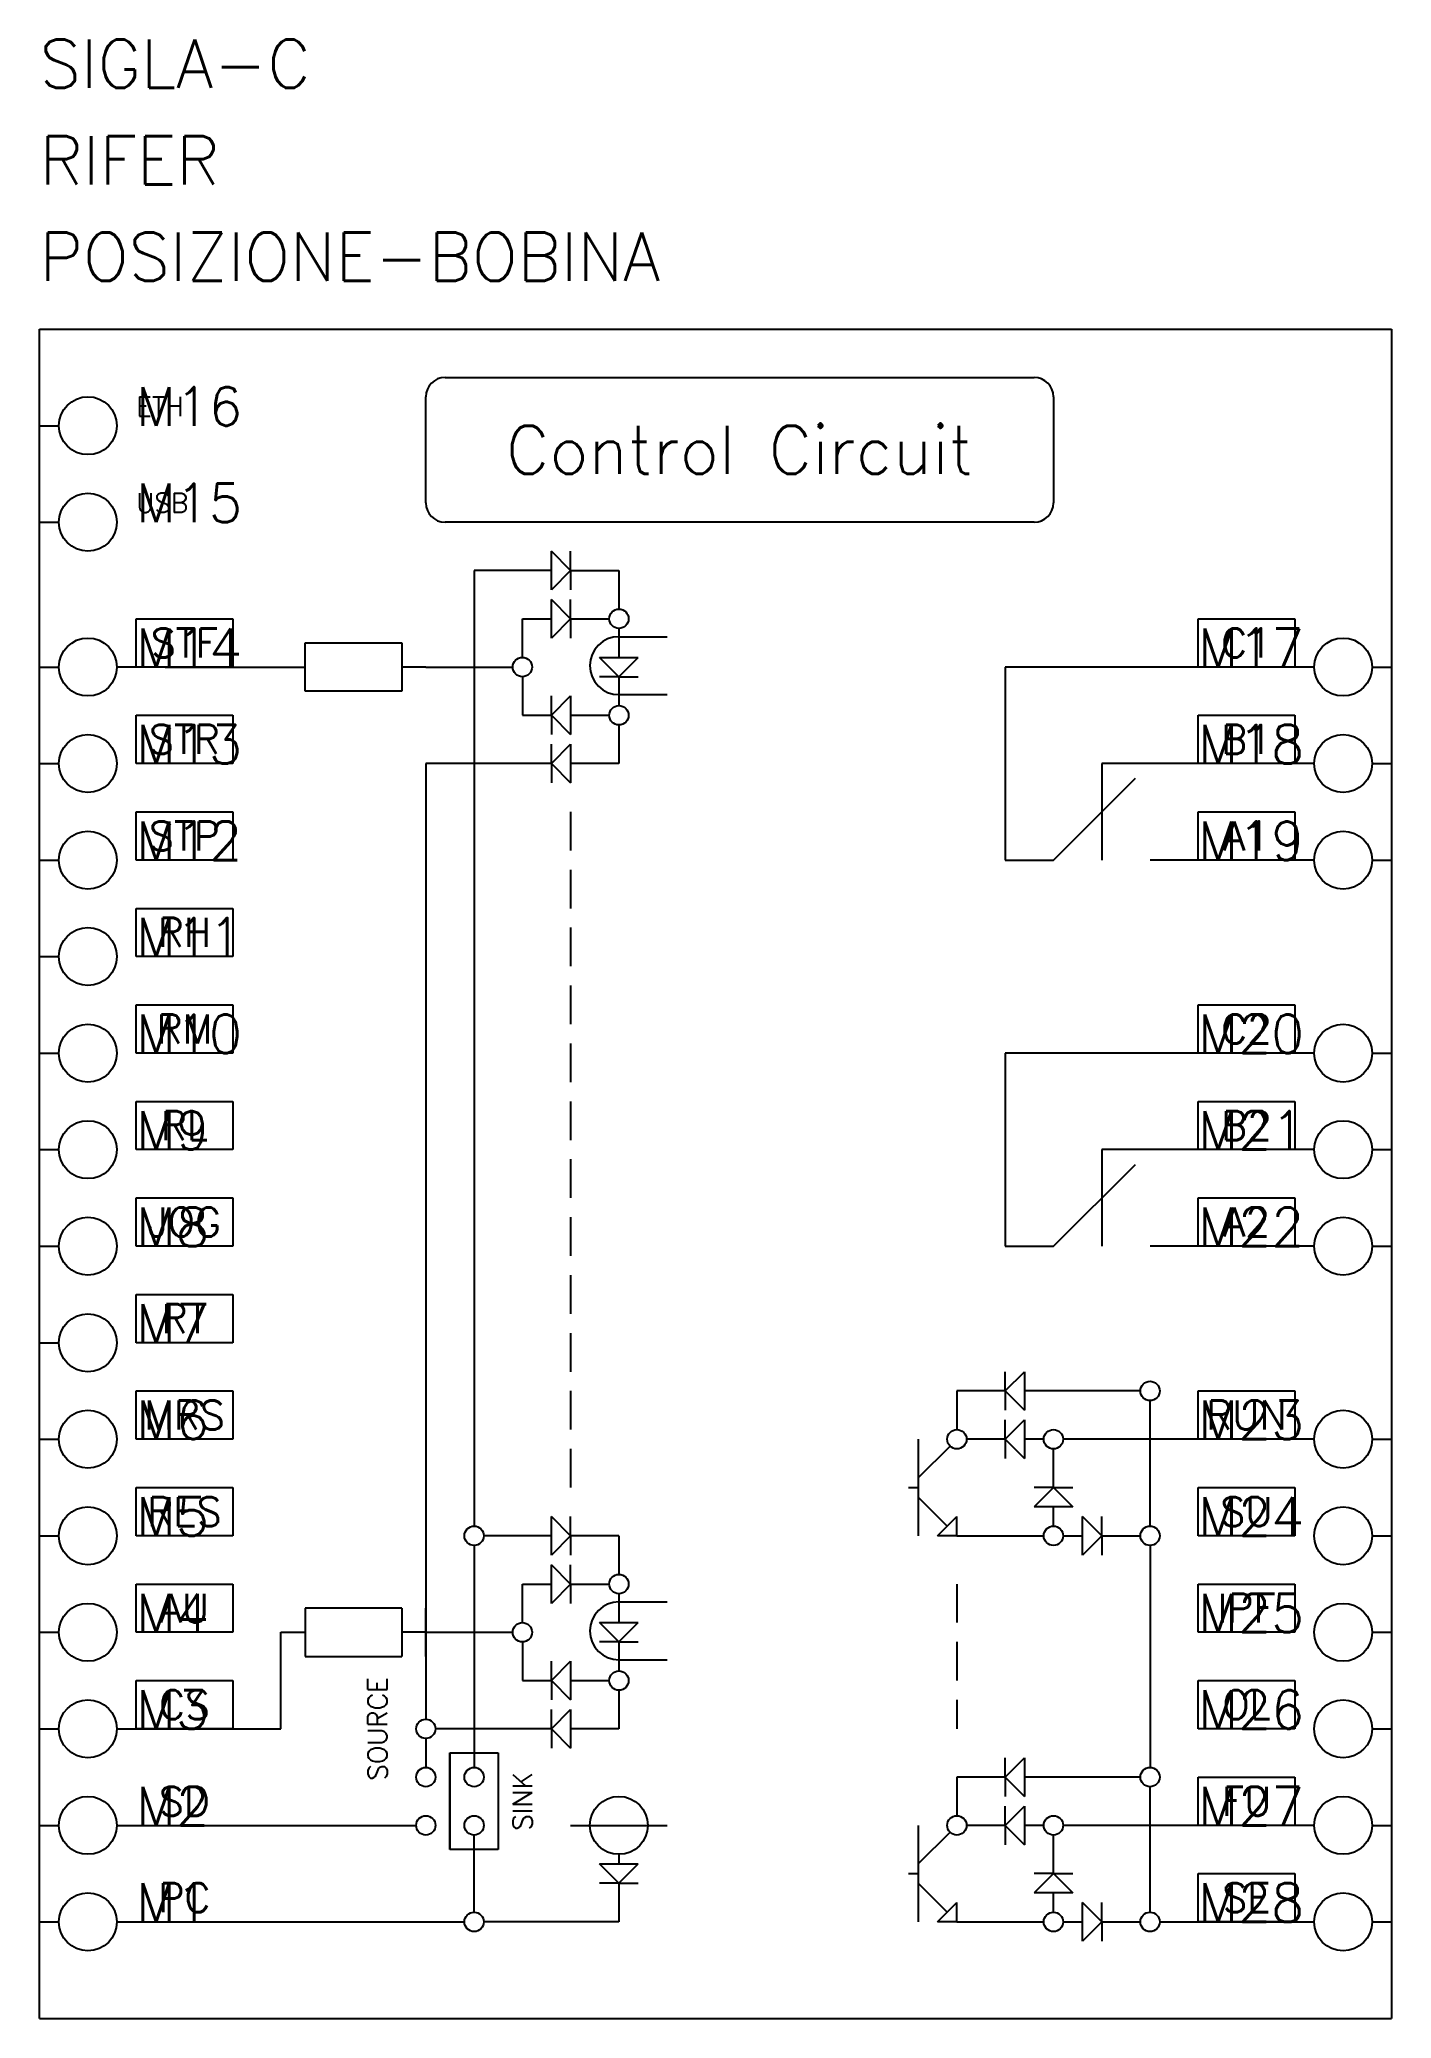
# Model space of a CAD drawing. Extents: x 0 to 70, y 0 to 102.
import ezdxf

# ---------------------------------------------------------------- set-up
doc = ezdxf.new("R2010")
doc.units = 0
doc.header["$LTSCALE"] = 4
doc.linetypes.add('CONTINUA', pattern=[0])
doc.linetypes.add('DASHED', pattern=[0.75, 0.5, -0.25])
doc.layers.get('0').update_dxf_attribs({"linetype": 'CONTINUOUS'})
doc.styles.get("Standard").update_dxf_attribs({"font": 'romans.shx'})

msp = doc.modelspace()

# ---------------------------------------------------------------- linework, layer by layer
at = {"linetype": 'CONTINUA'}
for p, q in [((0, 0), (0, 87.5)), ((0, 87.5), (70, 87.5)), ((70, 87.5), (70, 0)), ((21, 85), (51.5, 85)), ((20, 78.5), (20, 84)), ((52.5, 84), (52.5, 78.5)), ((0, 82.5), (1, 82.5)), ((0, 77.5), (1, 77.5)), ((51.5, 77.5), (21, 77.5)), ((26.5, 74), (26.5, 76)), ((27.5, 75), (26.5, 76)), ((27.5, 75), (27.5, 76)), ((26.5, 75), (22.5, 75)), ((22.5, 75), (22.5, 62.5)), ((27.5, 75), (26.5, 74)), ((27.5, 75), (27.5, 74)), ((27.5, 75), (30, 75)), ((30, 75), (30, 73)), ((26.5, 71.5), (26.5, 73.5)), ((27.5, 72.5), (26.5, 73.5)), ((27.5, 72.5), (27.5, 73.5)), ((5, 70), (5, 72.5)), ((5, 72.5), (10, 72.5)), ((10, 72.5), (10, 70)), ((25, 70.5), (25, 72.5)), ((25, 72.5), (26.5, 72.5)), ((27.5, 72.5), (26.5, 71.5)), ((27.5, 72.5), (29.5, 72.5)), ((27.5, 72.5), (27.5, 71.5)), ((30, 72), (30, 70.5)), ((60, 70), (60, 72.5)), ((60, 72.5), (65, 72.5)), ((65, 72.5), (65, 70)), ((13.75, 68.75), (13.75, 71.25)), ((13.75, 71.25), (18.75, 71.25)), ((18.75, 71.25), (18.75, 68.75)), ((30, 71.57), (32.5, 71.57)), ((0, 70), (1, 70)), ((5, 70), (4, 70)), ((10, 70), (5, 70)), ((6.5, 70), (13.75, 70)), ((20, 70), (18.75, 70)), ((20, 70), (22.5, 70)), ((22.5, 70), (24.5, 70)), ((29, 70.5), (31, 70.5)), ((30, 69.5), (29, 70.5)), ((30, 69.5), (31, 70.5)), ((66, 70), (50, 70)), ((50, 70), (50, 60)), ((65, 70), (60, 70)), ((69, 70), (70, 70)), ((18.75, 68.75), (13.75, 68.75)), ((25, 69.5), (25, 67.5)), ((30, 69.5), (29, 69.5)), ((30, 69.5), (30, 68)), ((30, 69.5), (31, 69.5)), ((26.5, 67.5), (27.5, 68.5)), ((26.5, 67.5), (26.5, 68.5)), ((27.5, 68.5), (27.5, 66.5)), ((30, 68.57), (32.5, 68.57)), ((5, 65), (5, 67.5)), ((5, 67.5), (10, 67.5)), ((10, 67.5), (10, 65)), ((25, 67.5), (26.5, 67.5)), ((26.5, 67.5), (27.5, 66.5)), ((26.5, 67.5), (26.5, 66.5)), ((27.5, 67.5), (29.5, 67.5)), ((30, 67), (30, 65)), ((60, 65), (60, 67.5)), ((60, 67.5), (65, 67.5)), ((65, 67.5), (65, 65)), ((26.5, 65), (27.5, 66)), ((26.5, 65), (26.5, 66)), ((27.5, 66), (27.5, 64)), ((0, 65), (1, 65)), ((10, 65), (5, 65)), ((22.5, 65), (20, 65)), ((20, 65), (20, 62.5)), ((26.5, 65), (22.5, 65)), ((26.5, 65), (27.5, 64)), ((26.5, 65), (26.5, 64)), ((30, 65), (27.5, 65)), ((66, 65), (55, 65)), ((55, 65), (55, 62.5)), ((65, 65), (60, 65)), ((69, 65), (70, 65)), ((52.5, 60), (56.74, 64.24)), ((5, 60), (5, 62.5)), ((5, 62.5), (10, 62.5)), ((10, 62.5), (10, 60)), ((20, 62.5), (20, 15.5)), ((22.5, 62.5), (22.5, 25.5)), ((55, 62.5), (55, 60)), ((60, 60), (60, 62.5)), ((60, 62.5), (65, 62.5)), ((65, 62.5), (65, 60)), ((0, 60), (1, 60)), ((10, 60), (5, 60)), ((50, 60), (52.5, 60)), ((66, 60), (57.5, 60)), ((65, 60), (60, 60)), ((69, 60), (70, 60)), ((5, 55), (5, 57.5)), ((5, 57.5), (10, 57.5)), ((10, 57.5), (10, 55)), ((0, 55), (1, 55)), ((10, 55), (5, 55)), ((5, 50), (5, 52.5)), ((5, 52.5), (10, 52.5)), ((10, 52.5), (10, 50)), ((60, 50), (60, 52.5)), ((60, 52.5), (65, 52.5)), ((65, 52.5), (65, 50)), ((0, 50), (1, 50)), ((10, 50), (5, 50)), ((66, 50), (50, 50)), ((50, 50), (50, 40)), ((65, 50), (60, 50)), ((69, 50), (70, 50)), ((5, 45), (5, 47.5)), ((5, 47.5), (10, 47.5)), ((10, 47.5), (10, 45)), ((60, 45), (60, 47.5)), ((60, 47.5), (65, 47.5)), ((65, 47.5), (65, 45)), ((0, 45), (1, 45)), ((10, 45), (5, 45)), ((52.5, 40), (56.74, 44.24)), ((66, 45), (55, 45)), ((55, 45), (55, 42.5)), ((65, 45), (60, 45)), ((69, 45), (70, 45)), ((5, 40), (5, 42.5)), ((5, 42.5), (10, 42.5)), ((10, 42.5), (10, 40)), ((55, 42.5), (55, 40)), ((60, 40), (60, 42.5)), ((60, 42.5), (65, 42.5)), ((65, 42.5), (65, 40)), ((0, 40), (1, 40)), ((10, 40), (5, 40)), ((50, 40), (52.5, 40)), ((66, 40), (57.5, 40)), ((65, 40), (60, 40)), ((69, 40), (70, 40)), ((5, 35), (5, 37.5)), ((5, 37.5), (10, 37.5)), ((10, 37.5), (10, 35)), ((0, 35), (1, 35)), ((10, 35), (5, 35)), ((50, 32.5), (51, 33.5)), ((50, 32.5), (50, 33.5)), ((51, 33.5), (51, 31.5)), ((5, 30), (5, 32.5)), ((5, 32.5), (10, 32.5)), ((10, 32.5), (10, 30)), ((50, 32.5), (47.5, 32.5)), ((47.5, 32.5), (47.5, 30.5)), ((50, 32.5), (51, 31.5)), ((50, 32.5), (50, 31.5)), ((57, 32.5), (51, 32.5)), ((57.5, 30), (57.5, 32)), ((60, 30), (60, 32.5)), ((60, 32.5), (65, 32.5)), ((65, 32.5), (65, 30)), ((50, 30), (51, 31)), ((50, 30), (50, 31)), ((51, 31), (51, 29)), ((0, 30), (1, 30)), ((10, 30), (5, 30)), ((45.5, 30), (45.5, 25)), ((50, 30), (48, 30)), ((50, 30), (51, 29)), ((50, 30), (50, 29)), ((52, 30), (51, 30)), ((66, 30), (53, 30)), ((57.5, 25.5), (57.5, 30)), ((65, 30), (60, 30)), ((69, 30), (70, 30)), ((47.15, 29.65), (45.5, 28)), ((52.5, 27.5), (52.5, 29.5)), ((5, 25), (5, 27.5)), ((5, 27.5), (10, 27.5)), ((10, 27.5), (10, 25)), ((45, 27.5), (45.5, 27.5)), ((47, 25.5), (45.5, 27)), ((52.5, 27.5), (51.5, 26.5)), ((52.5, 27.5), (51.5, 27.5)), ((52.5, 27.5), (53.5, 26.5)), ((52.5, 27.5), (53.5, 27.5)), ((60, 25), (60, 27.5)), ((60, 27.5), (65, 27.5)), ((65, 27.5), (65, 25)), ((26.5, 24), (26.5, 26)), ((27.5, 25), (26.5, 26)), ((27.5, 25), (27.5, 26)), ((46.5, 25), (47.5, 26)), ((47.5, 25), (47.5, 26)), ((53.5, 26.5), (51.5, 26.5)), ((52.5, 25.5), (52.5, 26.5)), ((54, 24), (54, 26)), ((55, 25), (54, 26)), ((55, 25), (55, 26)), ((0, 25), (1, 25)), ((10, 25), (5, 25)), ((26.5, 25), (23, 25)), ((27.5, 25), (26.5, 24)), ((30, 25), (27.5, 25)), ((27.5, 25), (27.5, 24)), ((30, 25), (30, 23)), ((47.5, 25), (46.5, 25)), ((47.5, 25), (50, 25)), ((50, 25), (52, 25)), ((53, 25), (54, 25)), ((55, 25), (54, 24)), ((55, 25), (57, 25)), ((55, 25), (55, 24)), ((65, 25), (60, 25)), ((69, 25), (70, 25)), ((22.5, 24.5), (22.5, 13)), ((57.5, 24.5), (57.5, 13)), ((26.5, 21.5), (26.5, 23.5)), ((27.5, 22.5), (26.5, 23.5)), ((27.5, 22.5), (27.5, 23.5)), ((5, 20), (5, 22.5)), ((5, 22.5), (10, 22.5)), ((10, 22.5), (10, 20)), ((25, 20.5), (25, 22.5)), ((25, 22.5), (26.5, 22.5)), ((27.5, 22.5), (26.5, 21.5)), ((27.5, 22.5), (29.5, 22.5)), ((27.5, 22.5), (27.5, 21.5)), ((30, 22), (30, 20.5)), ((30, 21.57), (32.5, 21.57)), ((60, 20), (60, 22.5)), ((60, 22.5), (65, 22.5)), ((65, 22.5), (65, 20)), ((18.75, 21.25), (13.75, 21.25)), ((13.75, 21.25), (13.75, 18.75)), ((18.75, 21.25), (18.75, 18.75)), ((20, 18.75), (20, 21.25)), ((29, 20.5), (31, 20.5)), ((30, 19.5), (29, 20.5)), ((30, 19.5), (31, 20.5)), ((0, 20), (1, 20)), ((10, 20), (5, 20)), ((12.5, 15), (12.5, 20)), ((12.5, 20), (13.75, 20)), ((20, 20), (18.75, 20)), ((20, 20), (22.5, 20)), ((22.5, 20), (24.5, 20)), ((25, 19.5), (25, 17.5)), ((30, 19.5), (29, 19.5)), ((30, 19.5), (30, 18)), ((30, 19.5), (31, 19.5)), ((65, 20), (60, 20)), ((69, 20), (70, 20)), ((13.75, 18.75), (18.75, 18.75)), ((26.5, 17.5), (27.5, 18.5)), ((26.5, 17.5), (26.5, 18.5)), ((27.5, 18.5), (27.5, 16.5)), ((30, 18.57), (32.5, 18.57)), ((5, 15), (5, 17.5)), ((5, 17.5), (10, 17.5)), ((10, 17.5), (10, 15)), ((25, 17.5), (26.5, 17.5)), ((26.5, 17.5), (27.5, 16.5)), ((26.5, 17.5), (26.5, 16.5)), ((27.5, 17.5), (29.5, 17.5)), ((60, 15), (60, 17.5)), ((60, 17.5), (65, 17.5)), ((65, 17.5), (65, 15)), ((30, 17), (30, 15)), ((26.5, 15), (27.5, 16)), ((26.5, 15), (26.5, 16)), ((27.5, 16), (27.5, 14)), ((0, 15), (1, 15)), ((4, 15), (12.5, 15)), ((10, 15), (5, 15)), ((20, 14.5), (20, 13)), ((22.5, 15), (20.5, 15)), ((26.5, 15), (22.5, 15)), ((26.5, 15), (27.5, 14)), ((26.5, 15), (26.5, 14)), ((30, 15), (27.5, 15)), ((65, 15), (60, 15)), ((69, 15), (70, 15)), ((21.25, 13.75), (23.75, 13.75)), ((21.25, 8.75), (21.25, 13.75)), ((21.25, 13.75), (21.25, 8.75)), ((23.75, 13.75), (23.75, 8.75)), ((50, 12.5), (51, 13.5)), ((50, 12.5), (50, 13.5)), ((51, 13.5), (51, 11.5)), ((50, 12.5), (47.5, 12.5)), ((47.5, 12.5), (47.5, 10.5)), ((50, 12.5), (51, 11.5)), ((50, 12.5), (50, 11.5)), ((57, 12.5), (51, 12.5)), ((60, 10), (60, 12.5)), ((60, 12.5), (65, 12.5)), ((65, 12.5), (65, 10)), ((57.5, 10), (57.5, 12)), ((50, 10), (51, 11)), ((50, 10), (50, 11)), ((51, 11), (51, 9)), ((0, 10), (1, 10)), ((4, 10), (19.5, 10)), ((22.5, 7.5), (22.5, 9.5)), ((27.5, 10), (32.5, 10)), ((45.5, 10), (45.5, 5)), ((47.15, 9.65), (45.5, 8)), ((50, 10), (48, 10)), ((50, 10), (51, 9)), ((50, 10), (50, 9)), ((52, 10), (51, 10)), ((52.5, 7.5), (52.5, 9.5)), ((66, 10), (53, 10)), ((57.5, 5.5), (57.5, 10)), ((65, 10), (60, 10)), ((69, 10), (70, 10)), ((23.75, 8.75), (21.25, 8.75)), ((22.5, 5.5), (22.5, 8.25)), ((30, 8.5), (30, 8)), ((29, 8), (31, 8)), ((30, 7), (29, 8)), ((30, 7), (31, 8)), ((45, 7.5), (45.5, 7.5)), ((52.5, 7.5), (51.5, 6.5)), ((52.5, 7.5), (51.5, 7.5)), ((52.5, 7.5), (53.5, 6.5)), ((52.5, 7.5), (53.5, 7.5)), ((60, 5), (60, 7.5)), ((60, 7.5), (65, 7.5)), ((65, 7.5), (65, 5)), ((30, 7), (29, 7)), ((30, 7), (30, 5)), ((30, 7), (31, 7)), ((47, 5.5), (45.5, 7)), ((53.5, 6.5), (51.5, 6.5)), ((52.5, 5.5), (52.5, 6.5)), ((46.5, 5), (47.5, 6)), ((47.5, 5), (47.5, 6)), ((54, 4), (54, 6)), ((55, 5), (54, 6)), ((55, 5), (55, 6)), ((0, 5), (1, 5)), ((4, 5), (22, 5)), ((30, 5), (23, 5)), ((47.5, 5), (46.5, 5)), ((47.5, 5), (50, 5)), ((50, 5), (52, 5)), ((53, 5), (54, 5)), ((55, 5), (54, 4)), ((55, 5), (57, 5)), ((55, 5), (55, 4)), ((58, 5), (66, 5)), ((65, 5), (60, 5)), ((69, 5), (70, 5)), ((0, 0), (70, 0))]:
    msp.add_line(p, q, dxfattribs=at)
at = {"linetype": 'DASHED'}
for p, q in [((27.5, 62.5), (27.5, 27.5)), ((47.5, 22.5), (47.5, 15))]:
    msp.add_line(p, q, dxfattribs=at)
at = {"linetype": 'CONTINUA'}
for centre, radius in [((2.5, 82.5), 1.5), ((2.5, 77.5), 1.5), ((30, 72.5), 0.5), ((2.5, 70), 1.5), ((67.5, 70), 1.5), ((25, 70), 0.5), ((30, 67.5), 0.5), ((2.5, 65), 1.5), ((67.5, 65), 1.5), ((2.5, 60), 1.5), ((67.5, 60), 1.5), ((2.5, 55), 1.5), ((2.5, 50), 1.5), ((67.5, 50), 1.5), ((2.5, 45), 1.5), ((67.5, 45), 1.5), ((2.5, 40), 1.5), ((67.5, 40), 1.5), ((2.5, 35), 1.5), ((57.5, 32.5), 0.5), ((2.5, 30), 1.5), ((67.5, 30), 1.5), ((47.5, 30), 0.5), ((52.5, 30), 0.5), ((2.5, 25), 1.5), ((67.5, 25), 1.5), ((22.5, 25), 0.5), ((52.5, 25), 0.5), ((57.5, 25), 0.5), ((30, 22.5), 0.5), ((2.5, 20), 1.5), ((25, 20), 0.5), ((67.5, 20), 1.5), ((30, 17.5), 0.5), ((2.5, 15), 1.5), ((67.5, 15), 1.5), ((20, 15), 0.5), ((20, 12.5), 0.5), ((22.5, 12.5), 0.5), ((57.5, 12.5), 0.5), ((2.5, 10), 1.5), ((30, 10), 1.5), ((67.5, 10), 1.5), ((20, 10), 0.5), ((22.5, 10), 0.5), ((47.5, 10), 0.5), ((52.5, 10), 0.5), ((2.5, 5), 1.5), ((67.5, 5), 1.5), ((22.5, 5), 0.5), ((52.5, 5), 0.5), ((57.5, 5), 0.5)]:
    msp.add_circle(centre, radius, dxfattribs=at)
for centre, radius, start, end in [((21, 84), 1, 90, 180), ((51.5, 84), 1, 0, 90), ((21, 78.5), 1, 180, 270), ((51.5, 78.5), 1, 270, 0), ((30, 70.07), 1.5, 90, 270), ((30, 20.07), 1.5, 90, 270)]:
    msp.add_arc(centre, radius, start, end, dxfattribs=at)

# ---------------------------------------------------------------- texts
for s, width, heights, insert, char_height, attachment_point in [('ETH', 5, [0], (5, 84), 1, 1), ('Control Circuit', 32.5, [10], (36.25, 81.25), 2.5, 5), ('USB', 5, [0], (5, 79), 1, 1), ('STF', 5, [2.5], (7.5, 71.25), 1.5, 5), ('C1', 5, [2.5], (62.5, 71.25), 1.5, 5), ('STR', 5, [2.5], (7.5, 66.25), 1.5, 5), ('B1', 5, [2.5], (62.5, 66.25), 1.5, 5), ('STP', 5, [2.5], (7.5, 61.25), 1.5, 5), ('A1', 5, [2.5], (62.5, 61.25), 1.5, 5), ('RH', 5, [2.5], (7.5, 56.25), 1.5, 5), ('RM', 5, [2.5], (7.5, 51.25), 1.5, 5), ('C2', 5, [2.5], (62.5, 51.25), 1.5, 5), ('RL', 5, [2.5], (7.5, 46.25), 1.5, 5), ('B2', 5, [2.5], (62.5, 46.25), 1.5, 5), ('JOG', 5, [2.5], (7.5, 41.25), 1.5, 5), ('A2', 5, [2.5], (62.5, 41.25), 1.5, 5), ('RT', 5, [2.5], (7.5, 36.25), 1.5, 5), ('MRS', 5, [2.5], (7.5, 31.25), 1.5, 5), ('RUN', 5, [2.5], (62.5, 31.25), 1.5, 5), ('RES', 5, [2.5], (7.5, 26.25), 1.5, 5), ('SU', 5, [2.5], (62.5, 26.25), 1.5, 5), ('AU', 5, [2.5], (7.5, 21.25), 1.5, 5), ('IPF', 5, [2.5], (62.5, 21.25), 1.5, 5), ('CS', 5, [2.5], (7.5, 16.25), 1.5, 5), ('OL', 5, [2.5], (62.5, 16.25), 1.5, 5), ('SD', 5, [2.5], (7.5, 11.25), 1.5, 5), ('FU', 5, [2.5], (62.5, 11.25), 1.5, 5), ('PC', 5, [2.5], (7.5, 6.25), 1.5, 5), ('SE', 5, [2.5], (62.5, 6.25), 1.5, 5)]:
    msp.add_mtext_dynamic_manual_height_columns(s, width=width, gutter_width=1, heights=heights, dxfattribs=dict(at, insert=insert, char_height=char_height, attachment_point=attachment_point))
at = {"linetype": 'CONTINUA', "char_height": 1, "attachment_point": 5, "rotation": 90}
for s, insert in [('SOURCE', (17.5, 15)), ('SINK', (25, 11.25))]:
    msp.add_mtext_dynamic_manual_height_columns(s, width=5, gutter_width=1, heights=[2.5], dxfattribs=dict(at, insert=insert))
at = {"color": 3, "linetype": 'CONTINUA'}
for tag, p, s, flags in [('SIGLA-C', (0, 100), 'SIGLA ?', 9), ('RIFER', (0, 95), 'RIFER ?', 8)]:
    msp.add_attdef(tag, p, s, height=2.5, dxfattribs=dict(at, flags=flags))
msp.add_attdef('POSIZIONE-BOBINA', (0, 90), '', height=2.5, dxfattribs=at)
at = {"color": 4, "linetype": 'CONTINUA', "flags": 8}
for tag, p in [('M16', (5, 82.5)), ('M15', (5, 77.5)), ('M14', (5, 70)), ('M17', (60, 70)), ('M13', (5, 65)), ('M18', (60, 65)), ('M12', (5, 60)), ('M19', (60, 60)), ('M11', (5, 55)), ('M10', (5, 50)), ('M20', (60, 50)), ('M9', (5, 45)), ('M21', (60, 45)), ('M8', (5, 40)), ('M22', (60, 40)), ('M7', (5, 35)), ('M6', (5, 30)), ('M23', (60, 30)), ('M5', (5, 25)), ('M24', (60, 25)), ('M4', (5, 20)), ('M25', (60, 20)), ('M3', (5, 15)), ('M26', (60, 15)), ('M2', (5, 10)), ('M27', (60, 10)), ('M1', (5, 5)), ('M28', (60, 5))]:
    msp.add_attdef(tag, p, '', height=2, dxfattribs=at)
at = {"linetype": 'CONTINUA', "flags": 9}
for tag, p, s, height in [('F16', (0, 82.5), '', 0.00001), ('F15', (0, 77.5), '', 0.00001), ('F14', (0, 70), '', 0.00001), ('F17', (70, 70), '', 0.00001), ('F13', (0, 65), '', 0.00001), ('F18', (70, 65), '', 0.00001), ('F12', (0, 60), '', 0.00001), ('F19', (70, 60), '', 0.00001), ('F11', (0, 55), '', 0.00001), ('F10', (0, 50), '', 0.00001), ('F20', (70, 50), '', 0.00001), ('F9', (0, 45), '', 0.00001), ('F21', (70, 45), '', 0.00001), ('F8', (0, 40), '', 0.00001), ('F22', (70, 40), '', 0.00001), ('F7', (0, 35), '', 0.00001), ('F6', (0, 30), '', 0.00001), ('F23', (70, 30), '', 0.00001), ('F5', (0, 25), '', 0.00001), ('F24', (70, 25), '', 0.00001), ('F4', (0, 20), '', 0.00001), ('F25', (70, 20), '', 0.00001), ('F3', (0, 15), '', 0.00001), ('F26', (70, 15), '', 0.00001), ('F2', (0, 10), '', 0.00001), ('F27', (70, 10), '', 0.00001), ('F1', (0, 5), '', 0.00001), ('F28', (70, 5), '', 0.00001), ('TIPOSIG', (0, 0), '4', 0.00000001), ('POSIZIONE-C', (0, 0), '', 0.00000001), ('T-CONTATTO', (0, 0), '', 0.00000001), ('DESCRIZIONE-C', (0, 0), '', 0.00000001)]:
    msp.add_attdef(tag, p, s, height=height, dxfattribs=at)

doc.saveas('drawing.dxf')
